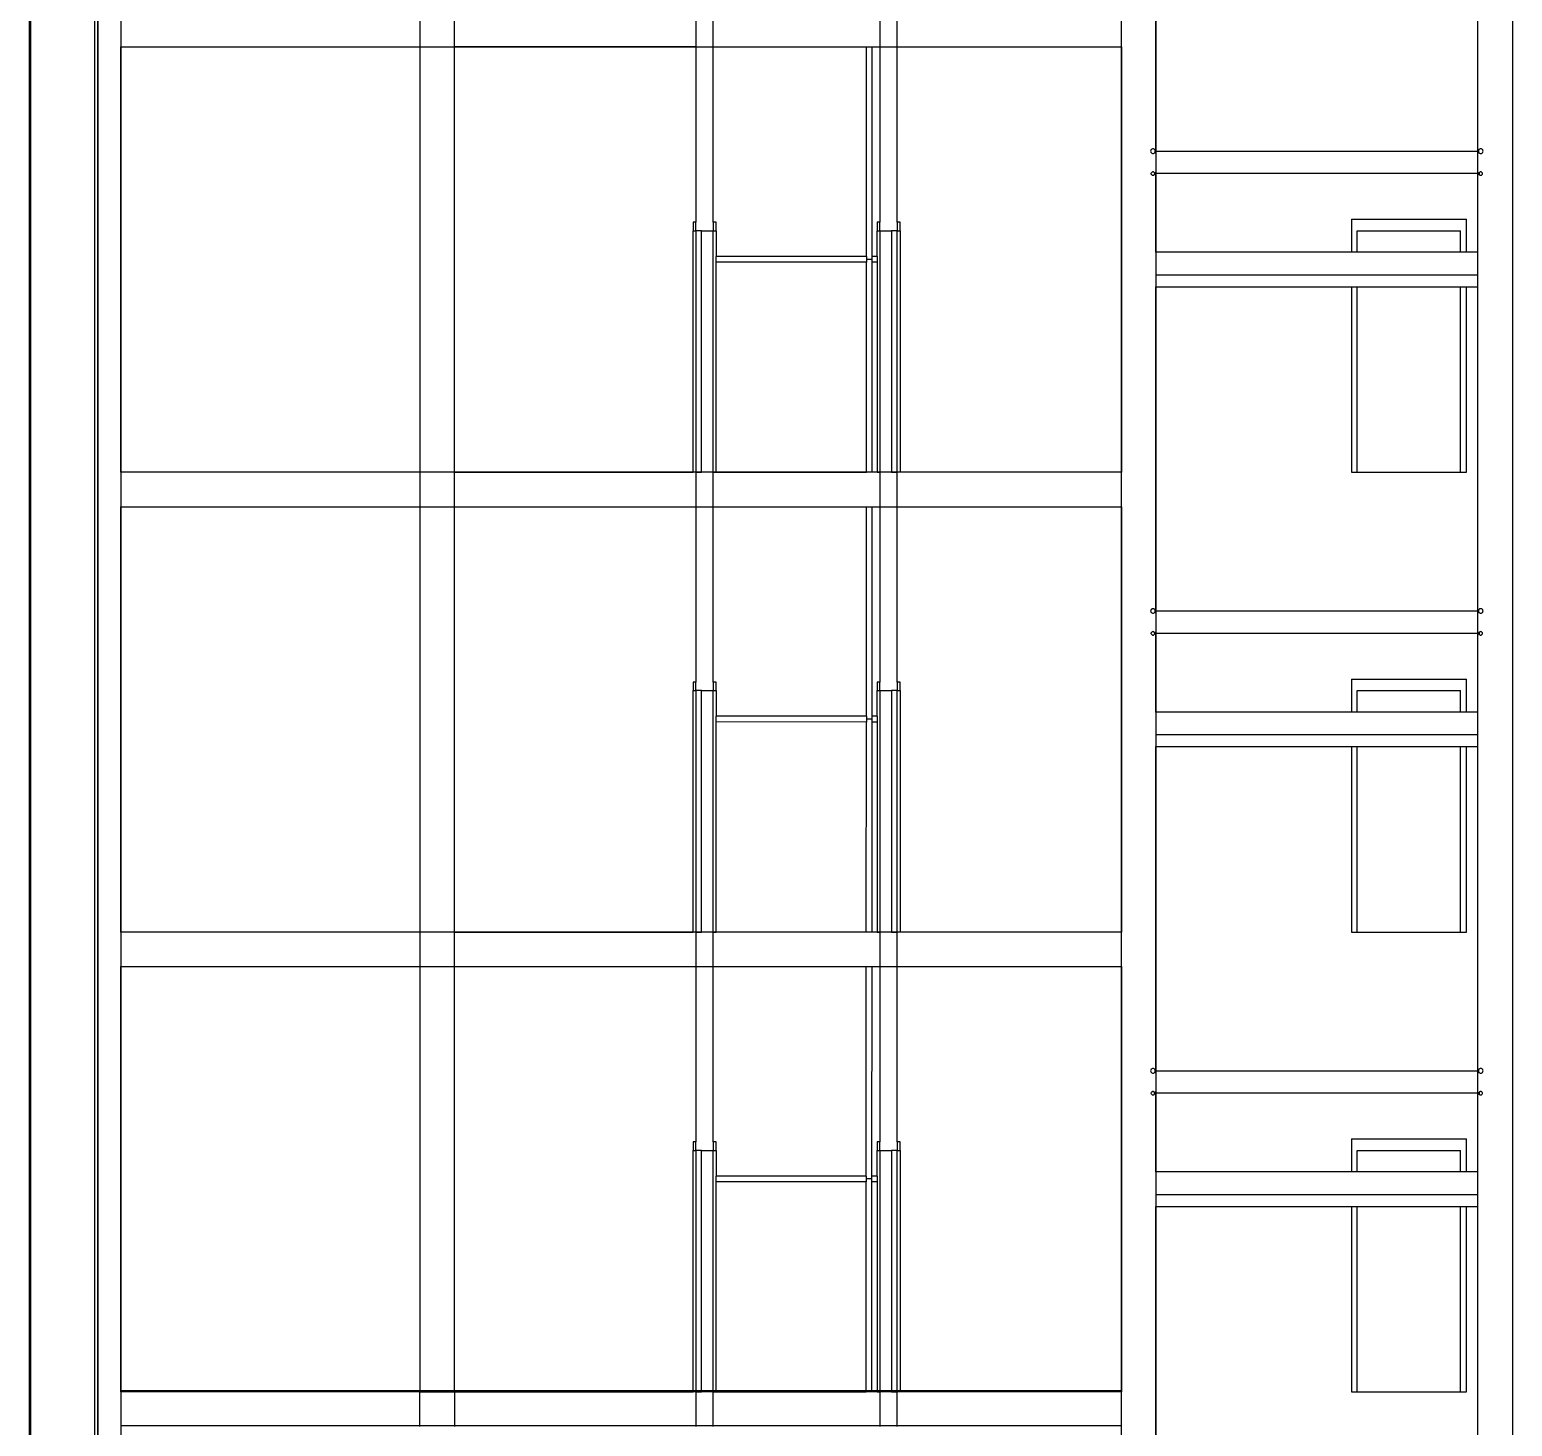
# Model space of a CAD drawing. Header units: millimetres. Extents: x 90964 to 877642, y 656808 to 1438307.
# Drawn here: x 833494 to 846388, y 1205727 to 1217877 of the extents above; entities that cross this region are included whole.
import ezdxf

# ---------------------------------------------------------------- set-up
doc = ezdxf.new("R2010")
doc.units = ezdxf.units.MM
doc.header["$LTSCALE"] = 300
doc.layers.add('ProfileEdges', color=7, linetype='Continuous')
doc.layers.add('SectionCutEdges', color=7, linetype='Continuous')

msp = doc.modelspace()

# ---------------------------------------------------------------- linework, layer by layer
at = {"color": 251}
for p, q in [((834062.1, 1179938.3), (834062.1, 1259469)), ((833494, 1181026.5), (833494, 1258215.2)), ((833505.6, 1181026.5), (833505.6, 1258215.2)), ((840771.7, 1215903.3), (840772.2, 1217726.5)), ((840821.7, 1215903.3), (840822.2, 1217726.5)), ((843288.1, 1216819.6), (846088.1, 1216819.6)), ((846088.1, 1216624.6), (843288.1, 1216624.6)), ((844988.1, 1216226.5), (844988.1, 1215939.6)), ((844988.1, 1216226.5), (845988.1, 1216226.5)), ((845988.1, 1215939.6), (845988.1, 1216226.5)), ((839263.1, 1214026.5), (839263.1, 1216126.5)), ((839438.1, 1214026.5), (839438.1, 1216126.5)), ((839463.1, 1216126.5), (839463.1, 1215903.8)), ((840863.1, 1215903.3), (840863.1, 1216126.5)), ((840888.1, 1216126.5), (840888.1, 1214026.5)), ((841063.1, 1216126.5), (841063.1, 1214026.5)), ((845038.1, 1215939.6), (845038.1, 1216126.5)), ((845038.1, 1216126.5), (845938.1, 1216126.5)), ((845938.1, 1215939.6), (845938.1, 1216126.5)), ((840771.7, 1215903.3), (839463.1, 1215903.8)), ((839463.1, 1215853.8), (839463.1, 1215903.8)), ((840771.6, 1215853.3), (839463.1, 1215853.8)), ((839463.1, 1214026.5), (839463.1, 1215853.8)), ((840771, 1214026.5), (840771.6, 1215853.3)), ((840771.7, 1215903.3), (840771.6, 1215878.3)), ((840821.6, 1215878.3), (840771.6, 1215878.3)), ((840771.6, 1215878.3), (840771.6, 1215853.3)), ((840821, 1214026.5), (840821.6, 1215853.3)), ((840821.6, 1215878.3), (840821.7, 1215903.3)), ((840821.6, 1215853.3), (840821.6, 1215878.3)), ((840863.1, 1215853.3), (840821.6, 1215853.3)), ((840863.1, 1215903.3), (840821.7, 1215903.3)), ((840863.1, 1215903.3), (840863.1, 1215853.3)), ((840863.1, 1215853.3), (840863.1, 1214026.5)), ((844988.1, 1215639.6), (844988.1, 1214026.5)), ((845038.1, 1214026.5), (845038.1, 1215639.6)), ((845938.1, 1214026.5), (845938.1, 1215639.6)), ((845988.1, 1214026.5), (845988.1, 1215639.6)), ((844988.1, 1214026.5), (845038.1, 1214026.5)), ((845038.1, 1214026.5), (845938.1, 1214026.5)), ((845938.1, 1214026.5), (845988.1, 1214026.5)), ((840770.4, 1211903.3), (840770.9, 1213726.5)), ((840820.4, 1211903.3), (840820.9, 1213726.5)), ((843288.1, 1212819.6), (846088.1, 1212819.6)), ((846088.1, 1212624.6), (843288.1, 1212624.6)), ((844988.1, 1212226.5), (844988.1, 1211939.6)), ((844988.1, 1212226.5), (845988.1, 1212226.5)), ((845988.1, 1211939.6), (845988.1, 1212226.5)), ((839263.1, 1210026.5), (839263.1, 1212126.5)), ((839438.1, 1210026.5), (839438.1, 1212126.5)), ((839463.1, 1212126.5), (839463.1, 1211903.8)), ((840863.1, 1211903.3), (840863.1, 1212126.5)), ((840888.1, 1212126.5), (840888.1, 1210026.5)), ((841063.1, 1212126.5), (841063.1, 1210026.5)), ((845038.1, 1211939.6), (845038.1, 1212126.5)), ((845038.1, 1212126.5), (845938.1, 1212126.5)), ((845938.1, 1211939.6), (845938.1, 1212126.5)), ((840770.4, 1211903.3), (839463.1, 1211903.8)), ((839463.1, 1211853.8), (839463.1, 1211903.8)), ((840770.3, 1211853.3), (839463.1, 1211853.8)), ((839463.1, 1210026.5), (839463.1, 1211853.8)), ((840769.7, 1210026.5), (840770.3, 1211853.3)), ((840770.4, 1211903.3), (840770.3, 1211878.3)), ((840820.3, 1211878.3), (840770.3, 1211878.3)), ((840770.3, 1211878.3), (840770.3, 1211853.3)), ((840819.7, 1210026.5), (840820.3, 1211853.3)), ((840820.3, 1211878.3), (840820.4, 1211903.3)), ((840820.3, 1211853.3), (840820.3, 1211878.3)), ((840863.1, 1211853.3), (840820.3, 1211853.3)), ((840863.1, 1211903.3), (840820.4, 1211903.3)), ((840863.1, 1211903.3), (840863.1, 1211853.3)), ((840863.1, 1211853.3), (840863.1, 1210026.5)), ((844988.1, 1211639.6), (844988.1, 1210026.5)), ((845038.1, 1210026.5), (845038.1, 1211639.6)), ((845938.1, 1210026.5), (845938.1, 1211639.6)), ((845988.1, 1210026.5), (845988.1, 1211639.6)), ((844988.1, 1210026.5), (845038.1, 1210026.5)), ((845038.1, 1210026.5), (845938.1, 1210026.5)), ((845938.1, 1210026.5), (845988.1, 1210026.5)), ((840769.1, 1207903.3), (840769.7, 1209726.5)), ((840819.1, 1207903.3), (840819.7, 1209726.5)), ((843288.1, 1208819.6), (846088.1, 1208819.6)), ((846088.1, 1208624.6), (843288.1, 1208624.6)), ((844988.1, 1208226.5), (844988.1, 1207939.6)), ((844988.1, 1208226.5), (845988.1, 1208226.5)), ((845988.1, 1207939.6), (845988.1, 1208226.5)), ((839263.1, 1206026.5), (839263.1, 1208126.5)), ((839438.1, 1206026.5), (839438.1, 1208126.5)), ((839463.1, 1208126.5), (839463.1, 1207903.8)), ((840863.1, 1207903.3), (840863.1, 1208126.5)), ((840888.1, 1208126.5), (840888.1, 1206026.5)), ((841063.1, 1208126.5), (841063.1, 1206026.5)), ((845038.1, 1207939.6), (845038.1, 1208126.5)), ((845038.1, 1208126.5), (845938.1, 1208126.5)), ((845938.1, 1207939.6), (845938.1, 1208126.5)), ((840769.1, 1207903.3), (839463.1, 1207903.8)), ((839463.1, 1207853.8), (839463.1, 1207903.8)), ((840769, 1207853.3), (839463.1, 1207853.8)), ((839463.1, 1206026.5), (839463.1, 1207853.8)), ((840768.5, 1206026.5), (840769, 1207853.3)), ((840769.1, 1207878.3), (840769, 1207853.3)), ((840769.1, 1207903.3), (840769.1, 1207878.3)), ((840819.1, 1207878.3), (840769.1, 1207878.3)), ((840818.5, 1206026.5), (840819, 1207853.3)), ((840819, 1207853.3), (840819.1, 1207878.3)), ((840863.1, 1207853.3), (840819, 1207853.3)), ((840863.1, 1207903.3), (840819.1, 1207903.3)), ((840819.1, 1207878.3), (840819.1, 1207903.3)), ((840863.1, 1207903.3), (840863.1, 1207853.3)), ((840863.1, 1207853.3), (840863.1, 1206026.5)), ((844988.1, 1207639.6), (844988.1, 1206026.5)), ((845038.1, 1206026.5), (845038.1, 1207639.6)), ((845938.1, 1206026.5), (845938.1, 1207639.6)), ((845988.1, 1206026.5), (845988.1, 1207639.6)), ((844988.1, 1206026.5), (845038.1, 1206026.5)), ((845038.1, 1206026.5), (845938.1, 1206026.5)), ((845938.1, 1206026.5), (845988.1, 1206026.5))]:
    msp.add_line(p, q, dxfattribs=at)
at = {"layer": 'ProfileEdges'}
for points in [[(846088.1, 1265726.5), (846388.1, 1265726.5), (846388.1, 1181026.5), (846088.1, 1181026.5)], [(842988.1, 1261726.5), (843288.1, 1261726.5), (843288.1, 1181026.5), (842988.1, 1181026.5)], [(834088.1, 1259226.5), (834288.1, 1259226.5), (834288.1, 1181026.5), (834088.1, 1181026.5)], [(842988.1, 1218026.6), (834288.1, 1218026.5), (834288.1, 1217726.5), (842988.1, 1217726.6)], [(846088.1, 1215939.6), (843288.1, 1215939.6), (843288.1, 1215744.6), (846088.1, 1215744.6)], [(842988.1, 1214026.6), (834288.1, 1214026.5), (834288.1, 1213726.5), (842988.1, 1213726.6)], [(846088.1, 1211939.6), (843288.1, 1211939.6), (843288.1, 1211744.6), (846088.1, 1211744.6)], [(842988.1, 1210026.6), (834288.1, 1210026.5), (834288.1, 1209726.5), (842988.1, 1209726.6)], [(846088.1, 1207939.6), (843288.1, 1207939.6), (843288.1, 1207744.6), (846088.1, 1207744.6)], [(842988.1, 1206034.3), (834288.1, 1206034.3), (834288.1, 1205734.3), (842988.1, 1205734.3)]]:
    msp.add_lwpolyline(points, close=True, dxfattribs=at)
at = {"layer": 'SectionCutEdges', "color": 251}
for p, q in [((834088.1, 1259226.5), (834088.1, 1181026.5)), ((843288.1, 1216838.9), (843288.1, 1219639.6)), ((846088.1, 1216838.9), (846088.1, 1219639.6)), ((834288.1, 1218026.5), (834288.1, 1217726.5)), ((836888.1, 1218026.5), (836888.1, 1217726.5)), ((837188.1, 1217726.5), (837188.1, 1218026.5)), ((839288.1, 1218026.5), (839288.1, 1217726.5)), ((839438.1, 1217726.5), (839438.1, 1218026.5)), ((840888.1, 1218026.5), (840888.1, 1217726.5)), ((841038.1, 1217726.5), (841038.1, 1218026.5)), ((842988.1, 1217726.5), (842988.1, 1218026.5)), ((834288.1, 1214026.5), (834288.1, 1217726.5)), ((834288.1, 1217726.5), (836888.1, 1217726.5)), ((836888.1, 1217726.5), (836888.1, 1214026.5)), ((836888.1, 1217726.5), (837188.1, 1217726.5)), ((837188.1, 1214026.5), (837188.1, 1217726.5)), ((839288.1, 1217726.5), (837188.1, 1217726.5)), ((839288.1, 1217726.5), (839288.1, 1216201.5)), ((839288.1, 1217726.5), (839438.1, 1217726.5)), ((839438.1, 1216201.5), (839438.1, 1217726.5)), ((839438.1, 1217726.5), (840772.2, 1217726.5)), ((840772.2, 1217726.5), (840822.2, 1217726.5)), ((840822.2, 1217726.5), (840888.1, 1217726.5)), ((840888.1, 1217726.5), (840888.1, 1216201.5)), ((840888.1, 1217726.5), (841038.1, 1217726.5)), ((841038.1, 1216201.5), (841038.1, 1217726.5)), ((841038.1, 1217726.5), (842988.1, 1217726.5)), ((842988.1, 1217726.5), (842988.1, 1214026.5)), ((843243.4, 1216824.7), (843242.7, 1216819.6)), ((843242.7, 1216819.6), (843243.4, 1216814.4)), ((843245.4, 1216829.6), (843243.4, 1216824.7)), ((843248.6, 1216833.7), (843245.4, 1216829.6)), ((843252.7, 1216836.9), (843248.6, 1216833.7)), ((843257.5, 1216838.9), (843252.7, 1216836.9)), ((843262.7, 1216839.6), (843257.5, 1216838.9)), ((843267.9, 1216838.9), (843262.7, 1216839.6)), ((843272.7, 1216836.9), (843267.9, 1216838.9)), ((843276.9, 1216833.7), (843272.7, 1216836.9)), ((843280, 1216829.6), (843276.9, 1216833.7)), ((843282, 1216824.7), (843280, 1216829.6)), ((843282.7, 1216819.6), (843282, 1216824.7)), ((843282, 1216814.4), (843282.7, 1216819.6)), ((843288.1, 1216836.9), (843288.1, 1216838.9)), ((843288.1, 1216833.7), (843288.1, 1216836.9)), ((843288.1, 1216829.6), (843288.1, 1216833.7)), ((843288.1, 1216824.7), (843288.1, 1216829.6)), ((843288.1, 1216819.6), (843288.1, 1216824.7)), ((843288.1, 1216814.4), (843288.1, 1216819.6)), ((846088.1, 1216838.9), (846088.1, 1216836.9)), ((846088.1, 1216836.9), (846088.1, 1216833.7)), ((846088.1, 1216833.7), (846088.1, 1216829.6)), ((846088.1, 1216829.6), (846088.1, 1216824.7)), ((846088.1, 1216824.7), (846088.1, 1216819.6)), ((846088.1, 1216819.6), (846088.1, 1216814.4)), ((846094.2, 1216824.7), (846093.5, 1216819.6)), ((846093.5, 1216819.6), (846094.2, 1216814.4)), ((846096.2, 1216829.6), (846094.2, 1216824.7)), ((846099.4, 1216833.7), (846096.2, 1216829.6)), ((846103.5, 1216836.9), (846099.4, 1216833.7)), ((846108.3, 1216838.9), (846103.5, 1216836.9)), ((846113.5, 1216839.6), (846108.3, 1216838.9)), ((846118.7, 1216838.9), (846113.5, 1216839.6)), ((846123.5, 1216836.9), (846118.7, 1216838.9)), ((846127.7, 1216833.7), (846123.5, 1216836.9)), ((846130.8, 1216829.6), (846127.7, 1216833.7)), ((846132.8, 1216824.7), (846130.8, 1216829.6)), ((846133.5, 1216819.6), (846132.8, 1216824.7)), ((846132.8, 1216814.4), (846133.5, 1216819.6)), ((843243.4, 1216814.4), (843245.4, 1216809.6)), ((843245.4, 1216809.6), (843248.6, 1216805.4)), ((843248.6, 1216805.4), (843252.7, 1216802.2)), ((843252.7, 1216802.2), (843257.5, 1216800.3)), ((843257.5, 1216800.3), (843262.7, 1216799.6)), ((843262.7, 1216799.6), (843267.9, 1216800.3)), ((843267.9, 1216800.3), (843272.7, 1216802.2)), ((843272.7, 1216802.2), (843276.9, 1216805.4)), ((843276.9, 1216805.4), (843280, 1216809.6)), ((843280, 1216809.6), (843282, 1216814.4)), ((843288.1, 1216809.6), (843288.1, 1216814.4)), ((843288.1, 1216805.4), (843288.1, 1216809.6)), ((843288.1, 1216802.2), (843288.1, 1216805.4)), ((843288.1, 1216800.3), (843288.1, 1216802.2)), ((843288.1, 1216800.3), (843288.1, 1216639.6)), ((846088.1, 1216814.4), (846088.1, 1216809.6)), ((846088.1, 1216809.6), (846088.1, 1216805.4)), ((846088.1, 1216805.4), (846088.1, 1216802.2)), ((846088.1, 1216802.2), (846088.1, 1216800.3)), ((846088.1, 1216639.5), (846088.1, 1216800.3)), ((846094.2, 1216814.4), (846096.2, 1216809.6)), ((846096.2, 1216809.6), (846099.4, 1216805.4)), ((846099.4, 1216805.4), (846103.5, 1216802.2)), ((846103.5, 1216802.2), (846108.3, 1216800.3)), ((846108.3, 1216800.3), (846113.5, 1216799.6)), ((846113.5, 1216799.6), (846118.7, 1216800.3)), ((846118.7, 1216800.3), (846123.5, 1216802.2)), ((846123.5, 1216802.2), (846127.7, 1216805.4)), ((846127.7, 1216805.4), (846130.8, 1216809.6)), ((846130.8, 1216809.6), (846132.8, 1216814.4)), ((843247.7, 1216624.6), (843248.2, 1216628.5)), ((843248.2, 1216620.7), (843247.7, 1216624.6)), ((843248.2, 1216628.5), (843249.7, 1216632.1)), ((843249.7, 1216617.1), (843248.2, 1216620.7)), ((843252.1, 1216635.2), (843249.7, 1216632.1)), ((843249.7, 1216617.1), (843252.1, 1216614)), ((843255.2, 1216637.6), (843252.1, 1216635.2)), ((843252.1, 1216614), (843255.2, 1216611.6)), ((843258.8, 1216639.1), (843255.2, 1216637.6)), ((843255.2, 1216611.6), (843258.8, 1216610.1)), ((843262.7, 1216639.6), (843258.8, 1216639.1)), ((843258.8, 1216610.1), (843262.7, 1216609.6)), ((843266.6, 1216639.1), (843262.7, 1216639.6)), ((843262.7, 1216609.6), (843266.6, 1216610.1)), ((843270.2, 1216637.6), (843266.6, 1216639.1)), ((843266.6, 1216610.1), (843270.2, 1216611.6)), ((843273.3, 1216635.2), (843270.2, 1216637.6)), ((843270.2, 1216611.6), (843273.3, 1216614)), ((843275.7, 1216632.1), (843273.3, 1216635.2)), ((843273.3, 1216614), (843275.7, 1216617.1)), ((843277.2, 1216628.5), (843275.7, 1216632.1)), ((843275.7, 1216617.1), (843277.2, 1216620.7)), ((843277.7, 1216624.6), (843277.2, 1216628.5)), ((843277.7, 1216624.6), (843277.2, 1216620.7)), ((843288.1, 1216639.6), (843288.1, 1216639.5)), ((843288.1, 1216639.1), (843288.1, 1216639.5)), ((843288.1, 1216637.6), (843288.1, 1216639.1)), ((843288.1, 1216635.2), (843288.1, 1216637.6)), ((843288.1, 1216632.1), (843288.1, 1216635.2)), ((843288.1, 1216628.5), (843288.1, 1216632.1)), ((843288.1, 1216624.6), (843288.1, 1216628.5)), ((843288.1, 1216620.7), (843288.1, 1216624.6)), ((843288.1, 1216617.1), (843288.1, 1216620.7)), ((843288.1, 1216614), (843288.1, 1216617.1)), ((843288.1, 1216611.6), (843288.1, 1216614)), ((843288.1, 1216610.1), (843288.1, 1216611.6)), ((843288.1, 1216609.6), (843288.1, 1216610.1)), ((843288.1, 1215939.6), (843288.1, 1216609.6)), ((843288.1, 1216609.6), (843288.1, 1216609.6)), ((846088.1, 1216639.5), (846088.1, 1216639.1)), ((846088.1, 1216637.6), (846088.1, 1216639.1)), ((846088.1, 1216637.6), (846088.1, 1216635.2)), ((846088.1, 1216635.2), (846088.1, 1216632.1)), ((846088.1, 1216632.1), (846088.1, 1216628.5)), ((846088.1, 1216628.5), (846088.1, 1216624.6)), ((846088.1, 1216624.6), (846088.1, 1216620.7)), ((846088.1, 1216620.7), (846088.1, 1216617.1)), ((846088.1, 1216617.1), (846088.1, 1216614)), ((846088.1, 1216614), (846088.1, 1216611.6)), ((846088.1, 1216611.6), (846088.1, 1216610.1)), ((846088.1, 1216610.1), (846088.1, 1216609.6)), ((846088.1, 1215939.6), (846088.1, 1216609.6)), ((846099, 1216628.5), (846098.5, 1216624.6)), ((846098.5, 1216624.6), (846099, 1216620.7)), ((846100.5, 1216632.1), (846099, 1216628.5)), ((846099, 1216620.7), (846100.5, 1216617.1)), ((846102.9, 1216635.2), (846100.5, 1216632.1)), ((846100.5, 1216617.1), (846102.9, 1216614)), ((846106, 1216637.6), (846102.9, 1216635.2)), ((846102.9, 1216614), (846106, 1216611.6)), ((846109.6, 1216639.1), (846106, 1216637.6)), ((846106, 1216611.6), (846109.6, 1216610.1)), ((846113.5, 1216639.6), (846109.6, 1216639.1)), ((846109.6, 1216610.1), (846113.5, 1216609.6)), ((846117.4, 1216639.1), (846113.5, 1216639.6)), ((846113.5, 1216609.6), (846117.4, 1216610.1)), ((846121, 1216637.6), (846117.4, 1216639.1)), ((846117.4, 1216610.1), (846121, 1216611.6)), ((846124.1, 1216635.2), (846121, 1216637.6)), ((846121, 1216611.6), (846124.1, 1216614)), ((846126.5, 1216632.1), (846124.1, 1216635.2)), ((846124.1, 1216614), (846126.5, 1216617.1)), ((846128, 1216628.5), (846126.5, 1216632.1)), ((846126.5, 1216617.1), (846128, 1216620.7)), ((846128.5, 1216624.6), (846128, 1216628.5)), ((846128, 1216620.7), (846128.5, 1216624.6)), ((839288.1, 1216201.5), (839263.1, 1216201.5)), ((839263.1, 1216201.5), (839263.1, 1216126.5)), ((839288.1, 1216126.5), (839288.1, 1216201.5)), ((839463.1, 1216201.5), (839438.1, 1216201.5)), ((839438.1, 1216201.5), (839438.1, 1216126.5)), ((839463.1, 1216126.5), (839463.1, 1216201.5)), ((840888.1, 1216201.5), (840863.1, 1216201.5)), ((840863.1, 1216201.5), (840863.1, 1216126.5)), ((840888.1, 1216126.5), (840888.1, 1216201.5)), ((841063.1, 1216201.5), (841038.1, 1216201.5)), ((841038.1, 1216201.5), (841038.1, 1216126.5)), ((841063.1, 1216126.5), (841063.1, 1216201.5)), ((839263.1, 1216126.5), (839288.1, 1216126.5)), ((839288.1, 1216126.5), (839288.1, 1214026.5)), ((839338.1, 1216126.5), (839288.1, 1216126.5)), ((839338.1, 1214026.5), (839338.1, 1216126.5)), ((839338.1, 1216126.5), (839438.1, 1216126.5)), ((839438.1, 1216126.5), (839463.1, 1216126.5)), ((840863.1, 1216126.5), (840888.1, 1216126.5)), ((840888.1, 1216126.5), (840988.1, 1216126.5)), ((840988.1, 1216126.5), (840988.1, 1214026.5)), ((841038.1, 1216126.5), (840988.1, 1216126.5)), ((841038.1, 1214026.5), (841038.1, 1216126.5)), ((841038.1, 1216126.5), (841063.1, 1216126.5)), ((843288.1, 1215939.6), (843288.1, 1215639.6)), ((844802.2, 1215939.6), (843288.1, 1215939.6)), ((844988.1, 1215939.6), (844802.2, 1215939.6)), ((845038.1, 1215939.6), (844988.1, 1215939.6)), ((845938.1, 1215939.6), (845038.1, 1215939.6)), ((845988.1, 1215939.6), (845938.1, 1215939.6)), ((846088.1, 1215939.6), (845988.1, 1215939.6)), ((846088.1, 1215639.6), (846088.1, 1215939.6)), ((843288.1, 1212838.9), (843288.1, 1215639.6)), ((843288.1, 1215639.6), (844789.2, 1215639.6)), ((844789.2, 1215639.6), (844988.1, 1215639.6)), ((844988.1, 1215639.6), (845038.1, 1215639.6)), ((845038.1, 1215639.6), (845938.1, 1215639.6)), ((845938.1, 1215639.6), (845988.1, 1215639.6)), ((845988.1, 1215639.6), (846088.1, 1215639.6)), ((846088.1, 1212838.9), (846088.1, 1215639.6)), ((834288.1, 1214026.5), (834288.1, 1213726.5)), ((836888.1, 1214026.5), (834288.1, 1214026.5)), ((836888.1, 1214026.5), (836888.1, 1213726.5)), ((837188.1, 1214026.5), (836888.1, 1214026.5)), ((837188.1, 1213726.5), (837188.1, 1214026.5)), ((837188.1, 1214026.5), (839263.1, 1214026.5)), ((839288.1, 1214026.5), (839263.1, 1214026.5)), ((839288.1, 1214026.5), (839338.1, 1214026.5)), ((839288.1, 1214026.5), (839288.1, 1213726.5)), ((839438.1, 1214026.5), (839338.1, 1214026.5)), ((839438.1, 1214026.5), (839463.1, 1214026.5)), ((839438.1, 1213726.5), (839438.1, 1214026.5)), ((839463.1, 1214026.5), (840771, 1214026.5)), ((840821, 1214026.5), (840771, 1214026.5)), ((840863.1, 1214026.5), (840821, 1214026.5)), ((840863.1, 1214026.5), (840888.1, 1214026.5)), ((840988.1, 1214026.5), (840888.1, 1214026.5)), ((840888.1, 1214026.5), (840888.1, 1213726.5)), ((840988.1, 1214026.5), (841038.1, 1214026.5)), ((841063.1, 1214026.5), (841038.1, 1214026.5)), ((841038.1, 1213726.5), (841038.1, 1214026.5)), ((842988.1, 1214026.5), (841063.1, 1214026.5)), ((842988.1, 1213726.5), (842988.1, 1214026.5)), ((834288.1, 1210026.5), (834288.1, 1213726.5)), ((834288.1, 1213726.5), (836888.1, 1213726.5)), ((836888.1, 1213726.5), (836888.1, 1210026.5)), ((836888.1, 1213726.5), (837188.1, 1213726.5)), ((837188.1, 1213726.5), (839288.1, 1213726.5)), ((837188.1, 1210026.5), (837188.1, 1213726.5)), ((839288.1, 1213726.5), (839288.1, 1212201.5)), ((839288.1, 1213726.5), (839438.1, 1213726.5)), ((839438.1, 1212201.5), (839438.1, 1213726.5)), ((839438.1, 1213726.5), (840770.9, 1213726.5)), ((840770.9, 1213726.5), (840820.9, 1213726.5)), ((840820.9, 1213726.5), (840888.1, 1213726.5)), ((840888.1, 1213726.5), (840888.1, 1212201.5)), ((840888.1, 1213726.5), (841038.1, 1213726.5)), ((841038.1, 1212201.5), (841038.1, 1213726.5)), ((841038.1, 1213726.5), (842988.1, 1213726.5)), ((842988.1, 1213726.5), (842988.1, 1210026.5)), ((843243.4, 1212824.7), (843242.7, 1212819.6)), ((843245.4, 1212829.6), (843243.4, 1212824.7)), ((843248.6, 1212833.7), (843245.4, 1212829.6)), ((843252.7, 1212836.9), (843248.6, 1212833.7)), ((843257.5, 1212838.9), (843252.7, 1212836.9)), ((843262.7, 1212839.6), (843257.5, 1212838.9)), ((843267.9, 1212838.9), (843262.7, 1212839.6)), ((843272.7, 1212836.9), (843267.9, 1212838.9)), ((843276.9, 1212833.7), (843272.7, 1212836.9)), ((843280, 1212829.6), (843276.9, 1212833.7)), ((843282, 1212824.7), (843280, 1212829.6)), ((843282.7, 1212819.6), (843282, 1212824.7)), ((843288.1, 1212836.9), (843288.1, 1212838.9)), ((843288.1, 1212833.7), (843288.1, 1212836.9)), ((843288.1, 1212829.6), (843288.1, 1212833.7)), ((843288.1, 1212824.7), (843288.1, 1212829.6)), ((843288.1, 1212819.6), (843288.1, 1212824.7)), ((846088.1, 1212838.9), (846088.1, 1212836.9)), ((846088.1, 1212836.9), (846088.1, 1212833.7)), ((846088.1, 1212833.7), (846088.1, 1212829.6)), ((846088.1, 1212829.6), (846088.1, 1212824.7)), ((846088.1, 1212824.7), (846088.1, 1212819.6)), ((846094.2, 1212824.7), (846093.5, 1212819.6)), ((846096.2, 1212829.6), (846094.2, 1212824.7)), ((846099.4, 1212833.7), (846096.2, 1212829.6)), ((846103.5, 1212836.9), (846099.4, 1212833.7)), ((846108.3, 1212838.9), (846103.5, 1212836.9)), ((846113.5, 1212839.6), (846108.3, 1212838.9)), ((846118.7, 1212838.9), (846113.5, 1212839.6)), ((846123.5, 1212836.9), (846118.7, 1212838.9)), ((846127.7, 1212833.7), (846123.5, 1212836.9)), ((846130.8, 1212829.6), (846127.7, 1212833.7)), ((846132.8, 1212824.7), (846130.8, 1212829.6)), ((846133.5, 1212819.6), (846132.8, 1212824.7)), ((843242.7, 1212819.6), (843243.4, 1212814.4)), ((843243.4, 1212814.4), (843245.4, 1212809.6)), ((843245.4, 1212809.6), (843248.6, 1212805.4)), ((843248.6, 1212805.4), (843252.7, 1212802.2)), ((843252.7, 1212802.2), (843257.5, 1212800.3)), ((843257.5, 1212800.3), (843262.7, 1212799.6)), ((843262.7, 1212799.6), (843267.9, 1212800.3)), ((843267.9, 1212800.3), (843272.7, 1212802.2)), ((843272.7, 1212802.2), (843276.9, 1212805.4)), ((843276.9, 1212805.4), (843280, 1212809.6)), ((843280, 1212809.6), (843282, 1212814.4)), ((843282, 1212814.4), (843282.7, 1212819.6)), ((843288.1, 1212814.4), (843288.1, 1212819.6)), ((843288.1, 1212809.6), (843288.1, 1212814.4)), ((843288.1, 1212805.4), (843288.1, 1212809.6)), ((843288.1, 1212802.2), (843288.1, 1212805.4)), ((843288.1, 1212800.3), (843288.1, 1212802.2)), ((843288.1, 1212800.3), (843288.1, 1212639.6)), ((846088.1, 1212819.6), (846088.1, 1212814.4)), ((846088.1, 1212814.4), (846088.1, 1212809.6)), ((846088.1, 1212809.6), (846088.1, 1212805.4)), ((846088.1, 1212805.4), (846088.1, 1212802.2)), ((846088.1, 1212802.2), (846088.1, 1212800.3)), ((846088.1, 1212639.5), (846088.1, 1212800.3)), ((846093.5, 1212819.6), (846094.2, 1212814.4)), ((846094.2, 1212814.4), (846096.2, 1212809.6)), ((846096.2, 1212809.6), (846099.4, 1212805.4)), ((846099.4, 1212805.4), (846103.5, 1212802.2)), ((846103.5, 1212802.2), (846108.3, 1212800.3)), ((846108.3, 1212800.3), (846113.5, 1212799.6)), ((846113.5, 1212799.6), (846118.7, 1212800.3)), ((846118.7, 1212800.3), (846123.5, 1212802.2)), ((846123.5, 1212802.2), (846127.7, 1212805.4)), ((846127.7, 1212805.4), (846130.8, 1212809.6)), ((846130.8, 1212809.6), (846132.8, 1212814.4)), ((846132.8, 1212814.4), (846133.5, 1212819.6)), ((843247.7, 1212624.6), (843248.2, 1212628.5)), ((843248.2, 1212620.7), (843247.7, 1212624.6)), ((843248.2, 1212628.5), (843249.7, 1212632.1)), ((843249.7, 1212617.1), (843248.2, 1212620.7)), ((843252.1, 1212635.2), (843249.7, 1212632.1)), ((843249.7, 1212617.1), (843252.1, 1212614)), ((843255.2, 1212637.6), (843252.1, 1212635.2)), ((843252.1, 1212614), (843255.2, 1212611.6)), ((843258.8, 1212639.1), (843255.2, 1212637.6)), ((843255.2, 1212611.6), (843258.8, 1212610.1)), ((843262.7, 1212639.6), (843258.8, 1212639.1)), ((843258.8, 1212610.1), (843262.7, 1212609.6)), ((843266.6, 1212639.1), (843262.7, 1212639.6)), ((843262.7, 1212609.6), (843266.6, 1212610.1)), ((843270.2, 1212637.6), (843266.6, 1212639.1)), ((843266.6, 1212610.1), (843270.2, 1212611.6)), ((843273.3, 1212635.2), (843270.2, 1212637.6)), ((843270.2, 1212611.6), (843273.3, 1212614)), ((843275.7, 1212632.1), (843273.3, 1212635.2)), ((843273.3, 1212614), (843275.7, 1212617.1)), ((843277.2, 1212628.5), (843275.7, 1212632.1)), ((843275.7, 1212617.1), (843277.2, 1212620.7)), ((843277.7, 1212624.6), (843277.2, 1212628.5)), ((843277.7, 1212624.6), (843277.2, 1212620.7)), ((843288.1, 1212639.6), (843288.1, 1212639.5)), ((843288.1, 1212639.1), (843288.1, 1212639.5)), ((843288.1, 1212637.6), (843288.1, 1212639.1)), ((843288.1, 1212635.2), (843288.1, 1212637.6)), ((843288.1, 1212632.1), (843288.1, 1212635.2)), ((843288.1, 1212628.5), (843288.1, 1212632.1)), ((843288.1, 1212624.6), (843288.1, 1212628.5)), ((843288.1, 1212620.7), (843288.1, 1212624.6)), ((843288.1, 1212617.1), (843288.1, 1212620.7)), ((843288.1, 1212614), (843288.1, 1212617.1)), ((843288.1, 1212611.6), (843288.1, 1212614)), ((843288.1, 1212610.1), (843288.1, 1212611.6)), ((843288.1, 1212609.6), (843288.1, 1212610.1)), ((843288.1, 1211939.6), (843288.1, 1212609.6)), ((843288.1, 1212609.6), (843288.1, 1212609.6)), ((846088.1, 1212639.5), (846088.1, 1212639.1)), ((846088.1, 1212637.6), (846088.1, 1212639.1)), ((846088.1, 1212637.6), (846088.1, 1212635.2)), ((846088.1, 1212635.2), (846088.1, 1212632.1)), ((846088.1, 1212632.1), (846088.1, 1212628.5)), ((846088.1, 1212628.5), (846088.1, 1212624.6)), ((846088.1, 1212624.6), (846088.1, 1212620.7)), ((846088.1, 1212620.7), (846088.1, 1212617.1)), ((846088.1, 1212617.1), (846088.1, 1212614)), ((846088.1, 1212614), (846088.1, 1212611.6)), ((846088.1, 1212611.6), (846088.1, 1212610.1)), ((846088.1, 1212610.1), (846088.1, 1212609.6)), ((846088.1, 1211939.6), (846088.1, 1212609.6)), ((846099, 1212628.5), (846098.5, 1212624.6)), ((846098.5, 1212624.6), (846099, 1212620.7)), ((846100.5, 1212632.1), (846099, 1212628.5)), ((846099, 1212620.7), (846100.5, 1212617.1)), ((846102.9, 1212635.2), (846100.5, 1212632.1)), ((846100.5, 1212617.1), (846102.9, 1212614)), ((846106, 1212637.6), (846102.9, 1212635.2)), ((846102.9, 1212614), (846106, 1212611.6)), ((846109.6, 1212639.1), (846106, 1212637.6)), ((846106, 1212611.6), (846109.6, 1212610.1)), ((846113.5, 1212639.6), (846109.6, 1212639.1)), ((846109.6, 1212610.1), (846113.5, 1212609.6)), ((846117.4, 1212639.1), (846113.5, 1212639.6)), ((846113.5, 1212609.6), (846117.4, 1212610.1)), ((846121, 1212637.6), (846117.4, 1212639.1)), ((846117.4, 1212610.1), (846121, 1212611.6)), ((846124.1, 1212635.2), (846121, 1212637.6)), ((846121, 1212611.6), (846124.1, 1212614)), ((846126.5, 1212632.1), (846124.1, 1212635.2)), ((846124.1, 1212614), (846126.5, 1212617.1)), ((846128, 1212628.5), (846126.5, 1212632.1)), ((846126.5, 1212617.1), (846128, 1212620.7)), ((846128.5, 1212624.6), (846128, 1212628.5)), ((846128, 1212620.7), (846128.5, 1212624.6)), ((839288.1, 1212201.5), (839263.1, 1212201.5)), ((839263.1, 1212201.5), (839263.1, 1212126.5)), ((839288.1, 1212126.5), (839288.1, 1212201.5)), ((839463.1, 1212201.5), (839438.1, 1212201.5)), ((839438.1, 1212201.5), (839438.1, 1212126.5)), ((839463.1, 1212126.5), (839463.1, 1212201.5)), ((840888.1, 1212201.5), (840863.1, 1212201.5)), ((840863.1, 1212201.5), (840863.1, 1212126.5)), ((840888.1, 1212126.5), (840888.1, 1212201.5)), ((841063.1, 1212201.5), (841038.1, 1212201.5)), ((841038.1, 1212201.5), (841038.1, 1212126.5)), ((841063.1, 1212126.5), (841063.1, 1212201.5)), ((839263.1, 1212126.5), (839288.1, 1212126.5)), ((839288.1, 1212126.5), (839288.1, 1210026.5)), ((839338.1, 1212126.5), (839288.1, 1212126.5)), ((839338.1, 1210026.5), (839338.1, 1212126.5)), ((839338.1, 1212126.5), (839438.1, 1212126.5)), ((839438.1, 1212126.5), (839463.1, 1212126.5)), ((840863.1, 1212126.5), (840888.1, 1212126.5)), ((840888.1, 1212126.5), (840988.1, 1212126.5)), ((840988.1, 1212126.5), (840988.1, 1210026.5)), ((841038.1, 1212126.5), (840988.1, 1212126.5)), ((841038.1, 1210026.5), (841038.1, 1212126.5)), ((841038.1, 1212126.5), (841063.1, 1212126.5)), ((843288.1, 1211939.6), (843288.1, 1211639.6)), ((844628.7, 1211939.6), (843288.1, 1211939.6)), ((844988.1, 1211939.6), (844628.7, 1211939.6)), ((845038.1, 1211939.6), (844988.1, 1211939.6)), ((845938.1, 1211939.6), (845038.1, 1211939.6)), ((845988.1, 1211939.6), (845938.1, 1211939.6)), ((846088.1, 1211939.6), (845988.1, 1211939.6)), ((846088.1, 1211639.6), (846088.1, 1211939.6)), ((843288.1, 1208838.9), (843288.1, 1211639.6)), ((843288.1, 1211639.6), (844615.7, 1211639.6)), ((844615.7, 1211639.6), (844988.1, 1211639.6)), ((844988.1, 1211639.6), (845038.1, 1211639.6)), ((845038.1, 1211639.6), (845938.1, 1211639.6)), ((845938.1, 1211639.6), (845988.1, 1211639.6)), ((845988.1, 1211639.6), (846088.1, 1211639.6)), ((846088.1, 1208838.9), (846088.1, 1211639.6)), ((834288.1, 1210026.5), (834288.1, 1209726.5)), ((836888.1, 1210026.5), (834288.1, 1210026.5)), ((836888.1, 1210026.5), (836888.1, 1209726.5)), ((837188.1, 1210026.5), (836888.1, 1210026.5)), ((837188.1, 1209726.5), (837188.1, 1210026.5)), ((837188.1, 1210026.5), (839263.1, 1210026.5)), ((839288.1, 1210026.5), (839263.1, 1210026.5)), ((839288.1, 1210026.5), (839338.1, 1210026.5)), ((839288.1, 1210026.5), (839288.1, 1209726.5)), ((839438.1, 1210026.5), (839338.1, 1210026.5)), ((839438.1, 1210026.5), (839463.1, 1210026.5)), ((839438.1, 1209726.5), (839438.1, 1210026.5)), ((840769.7, 1210026.5), (839463.1, 1210026.5)), ((840819.7, 1210026.5), (840769.7, 1210026.5)), ((840863.1, 1210026.5), (840819.7, 1210026.5)), ((840863.1, 1210026.5), (840888.1, 1210026.5)), ((840988.1, 1210026.5), (840888.1, 1210026.5)), ((840888.1, 1210026.5), (840888.1, 1209726.5)), ((840988.1, 1210026.5), (841038.1, 1210026.5)), ((841063.1, 1210026.5), (841038.1, 1210026.5)), ((841038.1, 1209726.5), (841038.1, 1210026.5)), ((842988.1, 1210026.5), (841063.1, 1210026.5)), ((842988.1, 1209726.5), (842988.1, 1210026.5)), ((834288.1, 1206026.5), (834288.1, 1209726.5)), ((834288.1, 1209726.5), (836888.1, 1209726.5)), ((836888.1, 1209726.5), (836888.1, 1206026.5)), ((836888.1, 1209726.5), (837188.1, 1209726.5)), ((837188.1, 1209726.5), (839288.1, 1209726.5)), ((837188.1, 1206026.5), (837188.1, 1209726.5)), ((839288.1, 1209726.5), (839288.1, 1208201.5)), ((839288.1, 1209726.5), (839438.1, 1209726.5)), ((839438.1, 1208201.5), (839438.1, 1209726.5)), ((839438.1, 1209726.5), (840769.7, 1209726.5)), ((840769.7, 1209726.5), (840819.7, 1209726.5)), ((840819.7, 1209726.5), (840888.1, 1209726.5)), ((840888.1, 1209726.5), (840888.1, 1208201.5)), ((840888.1, 1209726.5), (841038.1, 1209726.5)), ((841038.1, 1208201.5), (841038.1, 1209726.5)), ((841038.1, 1209726.5), (842988.1, 1209726.5)), ((842988.1, 1209726.5), (842988.1, 1206026.5)), ((843243.4, 1208824.7), (843242.7, 1208819.6)), ((843245.4, 1208829.6), (843243.4, 1208824.7)), ((843248.6, 1208833.7), (843245.4, 1208829.6)), ((843252.7, 1208836.9), (843248.6, 1208833.7)), ((843257.5, 1208838.9), (843252.7, 1208836.9)), ((843262.7, 1208839.6), (843257.5, 1208838.9)), ((843267.9, 1208838.9), (843262.7, 1208839.6)), ((843272.7, 1208836.9), (843267.9, 1208838.9)), ((843276.9, 1208833.7), (843272.7, 1208836.9)), ((843280, 1208829.6), (843276.9, 1208833.7)), ((843282, 1208824.7), (843280, 1208829.6)), ((843282.7, 1208819.6), (843282, 1208824.7)), ((843288.1, 1208836.9), (843288.1, 1208838.9)), ((843288.1, 1208833.7), (843288.1, 1208836.9)), ((843288.1, 1208829.6), (843288.1, 1208833.7)), ((843288.1, 1208824.7), (843288.1, 1208829.6)), ((843288.1, 1208819.6), (843288.1, 1208824.7)), ((846088.1, 1208838.9), (846088.1, 1208836.9)), ((846088.1, 1208836.9), (846088.1, 1208833.7)), ((846088.1, 1208833.7), (846088.1, 1208829.6)), ((846088.1, 1208829.6), (846088.1, 1208824.7)), ((846088.1, 1208824.7), (846088.1, 1208819.6)), ((846094.2, 1208824.7), (846093.5, 1208819.6)), ((846096.2, 1208829.6), (846094.2, 1208824.7)), ((846099.4, 1208833.7), (846096.2, 1208829.6)), ((846103.5, 1208836.9), (846099.4, 1208833.7)), ((846108.3, 1208838.9), (846103.5, 1208836.9)), ((846113.5, 1208839.6), (846108.3, 1208838.9)), ((846118.7, 1208838.9), (846113.5, 1208839.6)), ((846123.5, 1208836.9), (846118.7, 1208838.9)), ((846127.7, 1208833.7), (846123.5, 1208836.9)), ((846130.8, 1208829.6), (846127.7, 1208833.7)), ((846132.8, 1208824.7), (846130.8, 1208829.6)), ((846133.5, 1208819.6), (846132.8, 1208824.7)), ((843242.7, 1208819.6), (843243.4, 1208814.4)), ((843243.4, 1208814.4), (843245.4, 1208809.6)), ((843245.4, 1208809.6), (843248.6, 1208805.4)), ((843248.6, 1208805.4), (843252.7, 1208802.2)), ((843252.7, 1208802.2), (843257.5, 1208800.3)), ((843257.5, 1208800.3), (843262.7, 1208799.6)), ((843262.7, 1208799.6), (843267.9, 1208800.3)), ((843267.9, 1208800.3), (843272.7, 1208802.2)), ((843272.7, 1208802.2), (843276.9, 1208805.4)), ((843276.9, 1208805.4), (843280, 1208809.6)), ((843280, 1208809.6), (843282, 1208814.4)), ((843282, 1208814.4), (843282.7, 1208819.6)), ((843288.1, 1208814.4), (843288.1, 1208819.6)), ((843288.1, 1208809.6), (843288.1, 1208814.4)), ((843288.1, 1208805.4), (843288.1, 1208809.6)), ((843288.1, 1208802.2), (843288.1, 1208805.4)), ((843288.1, 1208800.3), (843288.1, 1208802.2)), ((843288.1, 1208800.3), (843288.1, 1208639.6)), ((846088.1, 1208819.6), (846088.1, 1208814.4)), ((846088.1, 1208814.4), (846088.1, 1208809.6)), ((846088.1, 1208809.6), (846088.1, 1208805.4)), ((846088.1, 1208805.4), (846088.1, 1208802.2)), ((846088.1, 1208802.2), (846088.1, 1208800.3)), ((846088.1, 1208639.5), (846088.1, 1208800.3)), ((846093.5, 1208819.6), (846094.2, 1208814.4)), ((846094.2, 1208814.4), (846096.2, 1208809.6)), ((846096.2, 1208809.6), (846099.4, 1208805.4)), ((846099.4, 1208805.4), (846103.5, 1208802.2)), ((846103.5, 1208802.2), (846108.3, 1208800.3)), ((846108.3, 1208800.3), (846113.5, 1208799.6)), ((846113.5, 1208799.6), (846118.7, 1208800.3)), ((846118.7, 1208800.3), (846123.5, 1208802.2)), ((846123.5, 1208802.2), (846127.7, 1208805.4)), ((846127.7, 1208805.4), (846130.8, 1208809.6)), ((846130.8, 1208809.6), (846132.8, 1208814.4)), ((846132.8, 1208814.4), (846133.5, 1208819.6)), ((843247.7, 1208624.6), (843248.2, 1208628.5)), ((843248.2, 1208620.7), (843247.7, 1208624.6)), ((843248.2, 1208628.5), (843249.7, 1208632.1)), ((843249.7, 1208617.1), (843248.2, 1208620.7)), ((843252.1, 1208635.2), (843249.7, 1208632.1)), ((843249.7, 1208617.1), (843252.1, 1208614)), ((843255.2, 1208637.6), (843252.1, 1208635.2)), ((843252.1, 1208614), (843255.2, 1208611.6)), ((843258.8, 1208639.1), (843255.2, 1208637.6)), ((843255.2, 1208611.6), (843258.8, 1208610.1)), ((843262.7, 1208639.6), (843258.8, 1208639.1)), ((843258.8, 1208610.1), (843262.7, 1208609.6)), ((843266.6, 1208639.1), (843262.7, 1208639.6)), ((843262.7, 1208609.6), (843266.6, 1208610.1)), ((843270.2, 1208637.6), (843266.6, 1208639.1)), ((843266.6, 1208610.1), (843270.2, 1208611.6)), ((843273.3, 1208635.2), (843270.2, 1208637.6)), ((843270.2, 1208611.6), (843273.3, 1208614)), ((843275.7, 1208632.1), (843273.3, 1208635.2)), ((843273.3, 1208614), (843275.7, 1208617.1)), ((843277.2, 1208628.5), (843275.7, 1208632.1)), ((843275.7, 1208617.1), (843277.2, 1208620.7)), ((843277.7, 1208624.6), (843277.2, 1208628.5)), ((843277.7, 1208624.6), (843277.2, 1208620.7)), ((843288.1, 1208639.6), (843288.1, 1208639.5)), ((843288.1, 1208639.1), (843288.1, 1208639.5)), ((843288.1, 1208637.6), (843288.1, 1208639.1)), ((843288.1, 1208635.2), (843288.1, 1208637.6)), ((843288.1, 1208632.1), (843288.1, 1208635.2)), ((843288.1, 1208628.5), (843288.1, 1208632.1)), ((843288.1, 1208624.6), (843288.1, 1208628.5)), ((843288.1, 1208620.7), (843288.1, 1208624.6)), ((843288.1, 1208617.1), (843288.1, 1208620.7)), ((843288.1, 1208614), (843288.1, 1208617.1)), ((843288.1, 1208611.6), (843288.1, 1208614)), ((843288.1, 1208610.1), (843288.1, 1208611.6)), ((843288.1, 1208609.6), (843288.1, 1208610.1)), ((843288.1, 1207939.6), (843288.1, 1208609.6)), ((843288.1, 1208609.6), (843288.1, 1208609.6)), ((846088.1, 1208639.5), (846088.1, 1208639.1)), ((846088.1, 1208637.6), (846088.1, 1208639.1)), ((846088.1, 1208637.6), (846088.1, 1208635.2)), ((846088.1, 1208635.2), (846088.1, 1208632.1)), ((846088.1, 1208632.1), (846088.1, 1208628.5)), ((846088.1, 1208628.5), (846088.1, 1208624.6)), ((846088.1, 1208624.6), (846088.1, 1208620.7)), ((846088.1, 1208620.7), (846088.1, 1208617.1)), ((846088.1, 1208617.1), (846088.1, 1208614)), ((846088.1, 1208614), (846088.1, 1208611.6)), ((846088.1, 1208611.6), (846088.1, 1208610.1)), ((846088.1, 1208610.1), (846088.1, 1208609.6)), ((846088.1, 1207939.6), (846088.1, 1208609.6)), ((846099, 1208628.5), (846098.5, 1208624.6)), ((846098.5, 1208624.6), (846099, 1208620.7)), ((846100.5, 1208632.1), (846099, 1208628.5)), ((846099, 1208620.7), (846100.5, 1208617.1)), ((846102.9, 1208635.2), (846100.5, 1208632.1)), ((846100.5, 1208617.1), (846102.9, 1208614)), ((846106, 1208637.6), (846102.9, 1208635.2)), ((846102.9, 1208614), (846106, 1208611.6)), ((846109.6, 1208639.1), (846106, 1208637.6)), ((846106, 1208611.6), (846109.6, 1208610.1)), ((846113.5, 1208639.6), (846109.6, 1208639.1)), ((846109.6, 1208610.1), (846113.5, 1208609.6)), ((846117.4, 1208639.1), (846113.5, 1208639.6)), ((846113.5, 1208609.6), (846117.4, 1208610.1)), ((846121, 1208637.6), (846117.4, 1208639.1)), ((846117.4, 1208610.1), (846121, 1208611.6)), ((846124.1, 1208635.2), (846121, 1208637.6)), ((846121, 1208611.6), (846124.1, 1208614)), ((846126.5, 1208632.1), (846124.1, 1208635.2)), ((846124.1, 1208614), (846126.5, 1208617.1)), ((846128, 1208628.5), (846126.5, 1208632.1)), ((846126.5, 1208617.1), (846128, 1208620.7)), ((846128.5, 1208624.6), (846128, 1208628.5)), ((846128, 1208620.7), (846128.5, 1208624.6)), ((839288.1, 1208201.5), (839263.1, 1208201.5)), ((839263.1, 1208201.5), (839263.1, 1208126.5)), ((839288.1, 1208126.5), (839288.1, 1208201.5)), ((839463.1, 1208201.5), (839438.1, 1208201.5)), ((839438.1, 1208201.5), (839438.1, 1208126.5)), ((839463.1, 1208126.5), (839463.1, 1208201.5)), ((840888.1, 1208201.5), (840863.1, 1208201.5)), ((840863.1, 1208201.5), (840863.1, 1208126.5)), ((840888.1, 1208126.5), (840888.1, 1208201.5)), ((841063.1, 1208201.5), (841038.1, 1208201.5)), ((841038.1, 1208201.5), (841038.1, 1208126.5)), ((841063.1, 1208126.5), (841063.1, 1208201.5)), ((839263.1, 1208126.5), (839288.1, 1208126.5)), ((839288.1, 1208126.5), (839288.1, 1206026.5)), ((839338.1, 1208126.5), (839288.1, 1208126.5)), ((839338.1, 1206026.5), (839338.1, 1208126.5)), ((839338.1, 1208126.5), (839438.1, 1208126.5)), ((839438.1, 1208126.5), (839463.1, 1208126.5)), ((840863.1, 1208126.5), (840888.1, 1208126.5)), ((840888.1, 1208126.5), (840988.1, 1208126.5)), ((840988.1, 1208126.5), (840988.1, 1206026.5)), ((841038.1, 1208126.5), (840988.1, 1208126.5)), ((841038.1, 1206026.5), (841038.1, 1208126.5)), ((841038.1, 1208126.5), (841063.1, 1208126.5)), ((843288.1, 1207939.6), (843288.1, 1207639.6)), ((844455.3, 1207939.6), (843288.1, 1207939.6)), ((844970.2, 1207939.6), (844455.3, 1207939.6)), ((844988.1, 1207939.6), (844970.2, 1207939.6)), ((845038.1, 1207939.6), (844988.1, 1207939.6)), ((845938.1, 1207939.6), (845038.1, 1207939.6)), ((845988.1, 1207939.6), (845938.1, 1207939.6)), ((846088.1, 1207939.6), (845988.1, 1207939.6)), ((846088.1, 1207639.6), (846088.1, 1207939.6)), ((843288.1, 1204838.9), (843288.1, 1207639.6)), ((843288.1, 1207639.6), (844442.3, 1207639.6)), ((844442.3, 1207639.6), (844951.4, 1207639.6)), ((844951.4, 1207639.6), (844988.1, 1207639.6)), ((844988.1, 1207639.6), (845038.1, 1207639.6)), ((845038.1, 1207639.6), (845938.1, 1207639.6)), ((845938.1, 1207639.6), (845988.1, 1207639.6)), ((845988.1, 1207639.6), (846088.1, 1207639.6)), ((846088.1, 1204838.9), (846088.1, 1207639.6)), ((834288.1, 1206026.5), (834288.1, 1205726.5)), ((836888.1, 1206026.5), (834288.1, 1206026.5)), ((836888.1, 1205726.5), (836888.1, 1206026.5)), ((836888.1, 1206026.5), (837188.1, 1206026.5)), ((837188.1, 1206026.5), (837188.1, 1205726.5)), ((837188.1, 1206026.5), (839263.1, 1206026.5)), ((839288.1, 1206026.5), (839263.1, 1206026.5)), ((839288.1, 1206026.5), (839338.1, 1206026.5)), ((839288.1, 1206026.5), (839288.1, 1205726.5)), ((839438.1, 1206026.5), (839338.1, 1206026.5)), ((839438.1, 1206026.5), (839463.1, 1206026.5)), ((839438.1, 1205726.5), (839438.1, 1206026.5)), ((839463.1, 1206026.5), (840768.5, 1206026.5)), ((840818.5, 1206026.5), (840768.5, 1206026.5)), ((840863.1, 1206026.5), (840818.5, 1206026.5)), ((840863.1, 1206026.5), (840888.1, 1206026.5)), ((840988.1, 1206026.5), (840888.1, 1206026.5)), ((840888.1, 1206026.5), (840888.1, 1205726.5)), ((840988.1, 1206026.5), (841038.1, 1206026.5)), ((841063.1, 1206026.5), (841038.1, 1206026.5)), ((841038.1, 1205726.5), (841038.1, 1206026.5)), ((842988.1, 1206026.5), (841063.1, 1206026.5)), ((842988.1, 1205726.5), (842988.1, 1206026.5))]:
    msp.add_line(p, q, dxfattribs=at)

doc.saveas('drawing.dxf')
